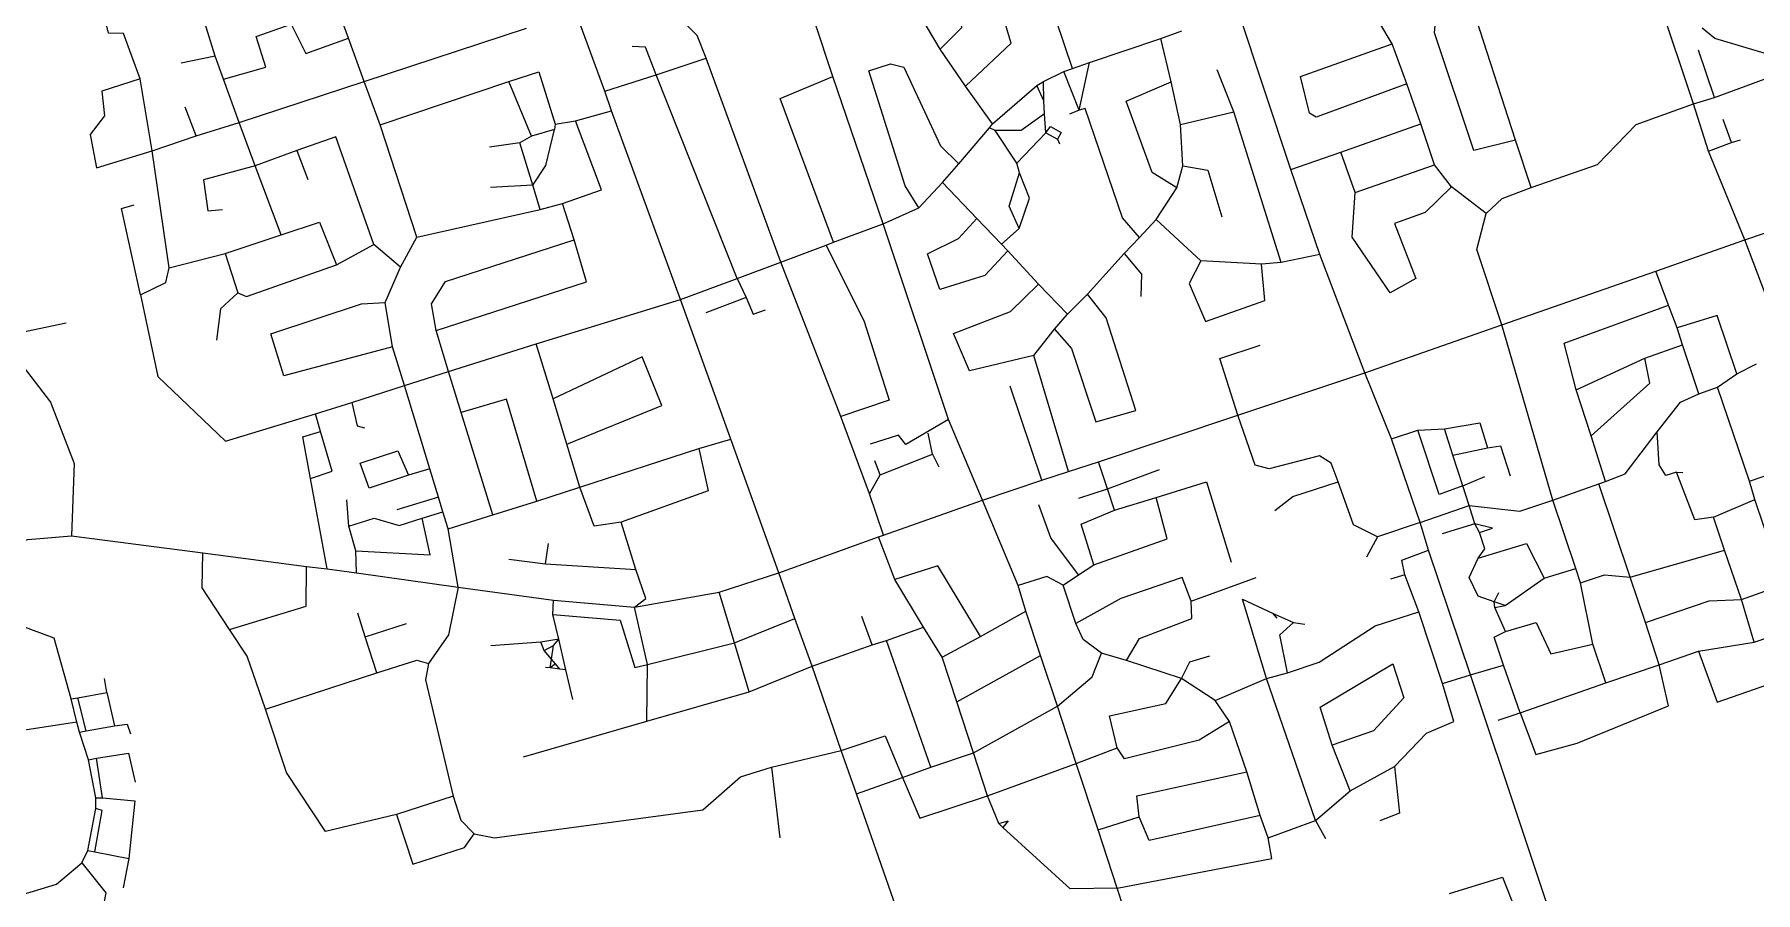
# Model space of a CAD drawing. Header units: metres. Extents: x 609554 to 651406, y 4826501 to 4857446.
# Drawn here: x 633423 to 636972, y 4847618 to 4849386 of the extents above; entities that cross this region are included whole.
import ezdxf

# ---------------------------------------------------------------- set-up
doc = ezdxf.new("R2010")
doc.units = ezdxf.units.M

msp = doc.modelspace()

# ---------------------------------------------------------------- linework, layer by layer
at = {"layer": 'ROADS'}
for points in [[(634808.4, 4849337.2), (634789.6, 4849383.9), (634702.1, 4849473.3), (634609.4, 4849453.6), (634500.5, 4849747.7), (634531.4, 4849826.2)], [(635563.8, 4849316.5), (635478.9, 4849566.6)], [(633641.5, 4849295.1), (633606.8, 4849388.5), (633576.1, 4849388.9), (633539.5, 4849537.3)], [(634071, 4849378.9), (634018.2, 4849522.9)], [(635343.2, 4849279.9), (635436.9, 4849368.6), (635401.6, 4849488), (635327.3, 4849463.7), (635334.8, 4849399.8), (635291, 4849356)], [(633795.7, 4849341.9), (633774.4, 4849410.5), (633797, 4849450.1)], [(636843.7, 4849243.1), (636773.7, 4849452.6)], [(634599.1, 4849269.4), (634538.8, 4849433.3)], [(635291, 4849356), (635242.5, 4849437.1)], [(636013.9, 4849108.1), (635905.7, 4849433.1)], [(636476.7, 4849168.5), (636391, 4849146.9), (636309.7, 4849389.5), (636315.1, 4849442.9)], [(636476.7, 4849168.5), (636396.9, 4849416.9)], [(633813.2, 4849294.2), (633900.6, 4849318.6), (633880.5, 4849381.8), (633952.4, 4849407.8), (633983.2, 4849347.3), (634071, 4849378.9)], [(634103.3, 4849289.4), (634071, 4849378.9)], [(634103.3, 4849289.4), (634437.6, 4849399.5)], [(635069.3, 4849300), (635032.3, 4849411.3)], [(635599, 4849328.8), (635745.9, 4849378.2)], [(635745.9, 4849378.2), (635789.2, 4849394)], [(635766.9, 4849288.6), (635745.9, 4849378.2)], [(636222.7, 4849366.9), (636197.2, 4849409.4)], [(637018, 4849304.4), (636996.5, 4849345.5), (636888, 4849378), (636861.8, 4849399.4)], [(634705.2, 4849303.4), (634683, 4849360.3), (634655.5, 4849361.5)], [(635343.2, 4849279.9), (635291, 4849356)], [(636253.2, 4849284.4), (636066, 4849216), (636052.1, 4849223.8), (636033.8, 4849299.4), (636222.7, 4849366.9)], [(636253.2, 4849284.4), (636222.7, 4849366.9)], [(636887.2, 4849256.2), (636854.6, 4849354.2)], [(633795.7, 4849341.9), (633725.6, 4849327.3)], [(633813.2, 4849294.2), (633795.7, 4849341.9)], [(634401.6, 4849289.3), (634463.2, 4849309), (634497.2, 4849201.7)], [(634705.2, 4849303.4), (634808.4, 4849337.2)], [(634962.2, 4848916.9), (634808.4, 4849337.2)], [(635246.9, 4849029.3), (635218.3, 4849074.6), (635143.6, 4849311.3), (635188.3, 4849326.1), (635216.2, 4849318.6), (635291.8, 4849157), (635329, 4849119.7)], [(635504, 4849289.2), (635546, 4849309.8)], [(635546, 4849309.8), (635563.8, 4849316.5)], [(635577.7, 4849230), (635546, 4849309.8)], [(635563.8, 4849316.5), (635599, 4849328.8)], [(635577.7, 4849230), (635599, 4849328.8)], [(635896.3, 4849227), (635862.1, 4849313.2)], [(633641.5, 4849295.1), (633562.2, 4849269.6), (633567.8, 4849218.7), (633538.3, 4849180.2), (633551.6, 4849111.4), (633666, 4849146.5)], [(633666, 4849146.5), (633641.5, 4849295.1)], [(633845.7, 4849204.8), (633813.2, 4849294.2)], [(633845.7, 4849204.8), (634103.3, 4849289.4)], [(634136.4, 4849200), (634103.3, 4849289.4)], [(634136.4, 4849200), (634401.6, 4849289.3)], [(634448.3, 4849176.4), (634401.6, 4849289.3)], [(634599.1, 4849269.4), (634705.2, 4849303.4)], [(634872.3, 4848883.1), (634705.2, 4849303.4)], [(635071, 4848958), (634960.6, 4849254), (635069.3, 4849300)], [(635173, 4848995.8), (635069.3, 4849300)], [(635398.8, 4849201.9), (635343.2, 4849279.9)], [(635398.8, 4849201.9), (635490.1, 4849280.9)], [(635490.1, 4849280.9), (635504, 4849289.2)], [(635504.6, 4849249.7), (635490.1, 4849280.9)], [(635504.6, 4849249.7), (635504, 4849289.2)], [(635778.7, 4849070.3), (635727.6, 4849101.9), (635674, 4849248.9), (635766.9, 4849288.6)], [(635786.4, 4849201), (635766.9, 4849288.6)], [(636281.6, 4849201.9), (636253.2, 4849284.4)], [(636887.2, 4849256.2), (637018, 4849304.4)], [(633756.8, 4849177.2), (633734, 4849236.8)], [(634613.4, 4849228.7), (634599.1, 4849269.4)], [(635506, 4849222.6), (635504.6, 4849249.7)], [(636509.2, 4849071), (636646, 4849118.5), (636725.9, 4849201), (636843.7, 4849243.1)], [(636843.7, 4849243.1), (636887.2, 4849256.2)], [(636875.1, 4849145.7), (636843.7, 4849243.1)], [(633756.8, 4849177.2), (633845.7, 4849204.8)], [(633878.2, 4849115.3), (633845.7, 4849204.8)], [(634211.8, 4848968.4), (634136.4, 4849200)], [(634497.2, 4849201.7), (634495.7, 4849190.6)], [(634497.2, 4849201.7), (634538.9, 4849208.3)], [(634512.2, 4849037.8), (634592.3, 4849066.3), (634538.9, 4849208.3)], [(634538.9, 4849208.3), (634613.4, 4849228.7)], [(634755.1, 4848840.2), (634613.4, 4849228.7)], [(635392.2, 4849193.7), (635398.8, 4849201.9)], [(635506, 4849222.6), (635457.9, 4849188.2), (635404.4, 4849188.4)], [(635508.5, 4849183.8), (635506, 4849222.6)], [(635577.7, 4849230), (635557.7, 4849222.2)], [(635701.7, 4848968.1), (635666.5, 4849008.7), (635589.9, 4849233.5), (635577.7, 4849230)], [(635786.4, 4849201), (635896.3, 4849227)], [(635791.4, 4849115.9), (635786.4, 4849201)], [(635994, 4848916.7), (635896.3, 4849227)], [(636116.8, 4849143.9), (636281.6, 4849201.9)], [(636309.8, 4849117.4), (636281.6, 4849201.9)], [(636922.4, 4849163.5), (636905.4, 4849211.3)], [(633666, 4849146.5), (633756.8, 4849177.2)], [(634123, 4848953.8), (634044.5, 4849175.4), (633964.4, 4849146.9)], [(634448.3, 4849176.4), (634424.1, 4849162.8)], [(634495.7, 4849190.6), (634448.3, 4849176.4)], [(634451, 4849075.6), (634477.7, 4849116.5), (634495.7, 4849190.6)], [(635329, 4849119.7), (635392.2, 4849193.7)], [(635404.4, 4849188.4), (635392.2, 4849193.7)], [(635449, 4849121), (635404.4, 4849188.4)], [(635449, 4849121), (635508.5, 4849183.8)], [(635508.5, 4849183.8), (635518.6, 4849196.5), (635540, 4849184.5), (635532.4, 4849170.5)], [(635508.5, 4849183.8), (635532.4, 4849170.5)], [(635532.4, 4849170.5), (635536.9, 4849160.8)], [(636509.2, 4849071), (636476.7, 4849168.5)], [(636922.4, 4849163.5), (636941, 4849169)], [(633700.9, 4848905.1), (633666, 4849146.5)], [(633964.4, 4849146.9), (633878.2, 4849115.3)], [(633964.4, 4849146.9), (633987.1, 4849087.3)], [(634424.1, 4849162.8), (634361.4, 4849153.8)], [(634451, 4849075.6), (634424.1, 4849162.8)], [(636013.9, 4849108.1), (636116.8, 4849143.9)], [(636146.7, 4849060.5), (636116.8, 4849143.9)], [(636875.1, 4849145.7), (636922.4, 4849163.5)], [(636949.5, 4848963), (636875.1, 4849145.7)], [(633878.2, 4849115.3), (633771.8, 4849086.4), (633781.2, 4849022.6), (633811.2, 4849025.6)], [(633932.2, 4848973.3), (633878.2, 4849115.3)], [(635295.7, 4849081.5), (635329, 4849119.7)], [(635453.4, 4848986.2), (635432.9, 4849032.5), (635454.6, 4849101)], [(635454.6, 4849101), (635449, 4849121)], [(635453.4, 4848986.2), (635475.1, 4849049), (635454.6, 4849101)], [(635778.7, 4849070.3), (635791.4, 4849115.9)], [(635791.4, 4849115.9), (635842.7, 4849106.8), (635871.2, 4849010.5)], [(636073.3, 4848933.1), (636013.9, 4849108.1)], [(636146.7, 4849060.5), (636309.8, 4849117.4)], [(636345.3, 4849072.1), (636309.8, 4849117.4)], [(634451, 4849075.6), (634364, 4849071.1)], [(634466.4, 4849025.7), (634451, 4849075.6)], [(635246.9, 4849029.3), (635295.7, 4849081.5)], [(635366.2, 4849007.3), (635295.7, 4849081.5)], [(635736.3, 4849005), (635778.7, 4849070.3)], [(636345.3, 4849072.1), (636290.6, 4849019.1), (636227.8, 4848996.9), (636271.8, 4848883.7), (636218.9, 4848853.8), (636140.3, 4848968.4), (636146.7, 4849060.5)], [(636416.6, 4849017.4), (636345.3, 4849072.1)], [(636416.6, 4849017.4), (636449.6, 4849048.1), (636509.2, 4849071)], [(636949.5, 4848963), (637320.7, 4849088.7)], [(633641.9, 4848850), (633603, 4849027.9), (633629.1, 4849035.1)], [(634211.8, 4848968.4), (634466.4, 4849025.7)], [(634466.4, 4849025.7), (634512.2, 4849037.8)], [(634536.5, 4848963.3), (634512.2, 4849037.8)], [(635173, 4848995.8), (635246.9, 4849029.3)], [(633932.2, 4848973.3), (634010.9, 4848999.7), (634046.4, 4848911.4)], [(635071, 4848958), (635173, 4848995.8)], [(635307.9, 4848592.8), (635173, 4848995.8)], [(635430.5, 4848940.5), (635382.6, 4848889.6), (635289.8, 4848860.9), (635264.9, 4848934.5), (635328.3, 4848965.6), (635366.2, 4849007.3)], [(635417, 4848954.5), (635366.2, 4849007.3)], [(635701.7, 4848968.1), (635736.3, 4849005)], [(635828, 4848919.7), (635736.3, 4849005)], [(636448.6, 4848787.6), (636397.4, 4848943), (636416.6, 4849017.4)], [(633816.5, 4848935.2), (633932.2, 4848973.3)], [(634046.4, 4848911.4), (634123, 4848953.8)], [(634177.8, 4848906.8), (634123, 4848953.8)], [(634177.8, 4848906.8), (634211.8, 4848968.4)], [(634252, 4848776.1), (634241.9, 4848830.9), (634270.6, 4848877.4), (634536.5, 4848963.3)], [(634252, 4848776.1), (634561.4, 4848876.7), (634536.5, 4848963.3)], [(634962.2, 4848916.9), (635055.8, 4848951.8)], [(635055.8, 4848951.8), (635071, 4848958)], [(635055.8, 4848951.8), (635134.3, 4848795.1), (635185.6, 4848633), (635085.7, 4848599.2)], [(635417, 4848954.5), (635453.4, 4848986.2)], [(635430.5, 4848940.5), (635417, 4848954.5)], [(635670.4, 4848934.7), (635701.7, 4848968.1)], [(636766.5, 4848898.7), (636949.5, 4848963)], [(637037.9, 4848731), (636949.5, 4848963)], [(633700.9, 4848905.1), (633816.5, 4848935.2)], [(633816.5, 4848935.2), (633842.9, 4848853.8)], [(634872.3, 4848883.1), (634962.2, 4848916.9)], [(635085.7, 4848599.2), (634962.2, 4848916.9)], [(635493.7, 4848871.6), (635430.5, 4848940.5)], [(635594.5, 4848851.4), (635670.4, 4848934.7)], [(635670.4, 4848934.7), (635705.8, 4848892.5), (635704.5, 4848846.3)], [(635828, 4848919.7), (635804.2, 4848873.3), (635837.7, 4848794.9), (635960.4, 4848838.1), (635953.2, 4848913)], [(635953.2, 4848913), (635828, 4848919.7)], [(635994, 4848916.7), (635953.2, 4848913)], [(636073.3, 4848933.1), (635994, 4848916.7)], [(636166.2, 4848688.8), (636073.3, 4848933.1)], [(633641.9, 4848850), (633694.1, 4848875), (633700.9, 4848905.1)], [(633842.9, 4848853.8), (633860.3, 4848846), (634046.4, 4848911.4)], [(634146.3, 4848834.2), (634177.8, 4848906.8)], [(634755.1, 4848840.2), (634872.3, 4848883.1)], [(634872.3, 4848883.1), (634891.1, 4848844.1)], [(636448.6, 4848787.6), (636766.5, 4848898.7)], [(636792.7, 4848828.5), (636766.5, 4848898.7)], [(633641.9, 4848850), (633678.1, 4848681.7), (633817.6, 4848548.2), (634002.7, 4848604.2)], [(633842.9, 4848853.8), (633807, 4848821), (633798.8, 4848756.3)], [(635483.6, 4848724.4), (635351.4, 4848693), (635318.5, 4848770.4), (635435.6, 4848815.6), (635493.7, 4848871.6)], [(635553.1, 4848809.7), (635493.7, 4848871.6)], [(635526.6, 4848779.2), (635561.8, 4848738.9), (635612, 4848587.8), (635694, 4848611.2), (635632.9, 4848802.1), (635594.5, 4848851.4)], [(635553.1, 4848809.7), (635594.5, 4848851.4)], [(634161.7, 4848742.4), (633937.3, 4848683.1), (633910.5, 4848769.2), (634097.6, 4848831.4), (634146.3, 4848834.2)], [(634161.7, 4848742.4), (634146.3, 4848834.2)], [(634458, 4848748.8), (634755.1, 4848840.2)], [(634859.5, 4848552.5), (634755.1, 4848840.2)], [(634891.1, 4848844.1), (634807.4, 4848812.7)], [(634891.1, 4848844.1), (634905.4, 4848810.1), (634930.8, 4848818.8)], [(635526.6, 4848779.2), (635553.1, 4848809.7)], [(636601.9, 4848653.7), (636577.1, 4848750.2), (636792.7, 4848828.5)], [(636810.4, 4848781.6), (636792.7, 4848828.5)], [(633368.3, 4848743), (633394.2, 4848772.4), (633489, 4848791.9)], [(634277.1, 4848691.5), (634252, 4848776.1)], [(635483.6, 4848724.4), (635526.6, 4848779.2)], [(636166.2, 4848688.8), (636448.6, 4848787.6)], [(636554.3, 4848426.7), (636448.6, 4848787.6)], [(636933.2, 4848686.7), (636892.8, 4848807.3), (636810.4, 4848781.6)], [(636821.6, 4848746.6), (636810.4, 4848781.6)], [(633368.3, 4848743), (633456.6, 4848628.5), (633505.5, 4848502.4), (633499.9, 4848352.8)], [(634186.2, 4848663), (634161.7, 4848742.4)], [(634277.1, 4848691.5), (634458, 4848748.8)], [(634492.9, 4848635.4), (634458, 4848748.8)], [(635904.5, 4848601.6), (635867.6, 4848718.5), (635950.6, 4848746)], [(636743.6, 4848719.2), (636821.6, 4848746.6)], [(636854.8, 4848645.7), (636821.6, 4848746.6)], [(634521.4, 4848542), (634716.6, 4848621.5), (634676.3, 4848721.8), (634492.9, 4848635.4)], [(635555.4, 4848485.5), (635483.6, 4848724.4)], [(636601.9, 4848653.7), (636743.6, 4848719.2)], [(636632.9, 4848558.9), (636753.9, 4848667.8), (636743.6, 4848719.2)], [(636933.2, 4848686.7), (636973.7, 4848707.3)], [(634186.2, 4848663), (634277.1, 4848691.5)], [(634303.3, 4848607), (634277.1, 4848691.5)], [(635904.5, 4848601.6), (636166.2, 4848688.8)], [(636221.2, 4848553.3), (636166.2, 4848688.8)], [(636893.4, 4848659.6), (636933.2, 4848686.7)], [(634077.5, 4848628.2), (634186.2, 4848663)], [(634238.9, 4848490.9), (634186.2, 4848663)], [(634459.1, 4848424.8), (634397, 4848634.7), (634303.3, 4848607)], [(634521.4, 4848542), (634492.9, 4848635.4)], [(635500.4, 4848467.6), (635435.4, 4848661.8)], [(636632.9, 4848558.9), (636601.9, 4848653.7)], [(636769.2, 4848567.6), (636817, 4848628.6), (636854.8, 4848645.7)], [(636854.8, 4848645.7), (636893.4, 4848659.6)], [(636959.3, 4848465.9), (636893.4, 4848659.6)], [(634002.7, 4848604.2), (634077.5, 4848628.2)], [(634013.5, 4848568.3), (634002.7, 4848604.2)], [(634077.5, 4848628.2), (634089, 4848580), (634103.7, 4848575.5)], [(634368.7, 4848396.2), (634303.3, 4848607)], [(635145.1, 4848439.6), (635085.7, 4848599.2)], [(635616.9, 4848505.7), (635904.5, 4848601.6)], [(636111.5, 4848464.3), (636096.8, 4848502.7), (636072.9, 4848517.8), (635969.4, 4848490.9), (635940.2, 4848498.9), (635904.5, 4848601.6)], [(633992.4, 4848471.2), (633976.7, 4848557.4), (634013.5, 4848568.3)], [(633992.4, 4848471.2), (634037.2, 4848486.1), (634013.5, 4848568.3)], [(635307.9, 4848592.8), (635220.3, 4848541.5), (635204.8, 4848560.6), (635146.2, 4848541.8)], [(635275.3, 4848521.2), (635266.2, 4848564.7)], [(635377.9, 4848426.5), (635307.9, 4848592.8)], [(636221.2, 4848553.3), (636275.4, 4848571)], [(636275.4, 4848571), (636330.9, 4848573.4)], [(636368.3, 4848456), (636319.4, 4848438.1), (636275.4, 4848571)], [(636330.9, 4848573.4), (636403.4, 4848586.1), (636419.6, 4848534.7)], [(636348.1, 4848519.5), (636330.9, 4848573.4)], [(636662.8, 4848465.4), (636703.2, 4848481.2), (636769.2, 4848567.6)], [(636809, 4848484), (636787.2, 4848477.4), (636772.9, 4848499.5), (636769.2, 4848567.6)], [(634194.9, 4848478), (634113.6, 4848451.3), (634095.1, 4848502.7), (634172.4, 4848528.1), (634194.9, 4848478)], [(634547.8, 4848453.4), (634521.4, 4848542)], [(634547.8, 4848453.4), (634793.1, 4848532.9)], [(634793.1, 4848532.9), (634812.2, 4848446.2), (634633.1, 4848381)], [(634793.1, 4848532.9), (634859.5, 4848552.5)], [(634958, 4848276.8), (634859.5, 4848552.5)], [(636280.6, 4848380.9), (636221.2, 4848553.3)], [(636348.1, 4848519.5), (636419.6, 4848534.7)], [(636419.6, 4848534.7), (636445.8, 4848538.7), (636466.1, 4848476.9)], [(636662.8, 4848465.4), (636632.9, 4848558.9)], [(634238.9, 4848490.9), (634194.9, 4848478)], [(634256.2, 4848432.6), (634238.9, 4848490.9)], [(635166.8, 4848479), (635155.8, 4848507.8)], [(635166.8, 4848479), (635275.3, 4848521.2)], [(635275.3, 4848521.2), (635288.2, 4848495.4)], [(635555.4, 4848485.5), (635616.9, 4848505.7)], [(635635.6, 4848450.3), (635616.9, 4848505.7)], [(636368.3, 4848456), (636348.1, 4848519.5)], [(636959.3, 4848465.9), (637044.3, 4848494.6)], [(634027, 4848285.4), (633992.4, 4848471.2)], [(635145.1, 4848439.6), (635166.8, 4848479)], [(635377.9, 4848426.5), (635500.4, 4848467.6)], [(635500.4, 4848467.6), (635555.4, 4848485.5)], [(635635.6, 4848450.3), (635742.8, 4848490)], [(635736, 4848432.1), (635840, 4848464.6), (635891.1, 4848299.1)], [(635981, 4848405.2), (636017.9, 4848434.2), (636111.5, 4848464.3)], [(636192.3, 4848350.8), (636142.7, 4848375.5), (636111.5, 4848464.3)], [(636368.3, 4848456), (636413.9, 4848475.1)], [(636381.2, 4848415.7), (636368.3, 4848456)], [(636554.3, 4848426.7), (636648.8, 4848460.2)], [(636648.8, 4848460.2), (636662.8, 4848465.4)], [(636713.4, 4848267.7), (636648.8, 4848460.2)], [(636809, 4848484), (636821.7, 4848483.6)], [(636885.3, 4848391.8), (636846.9, 4848386.1), (636809, 4848484)], [(636970.6, 4848428), (636959.3, 4848465.9)], [(634071.7, 4848372.8), (634067.3, 4848427.4)], [(634256.2, 4848432.6), (634170.7, 4848406.8)], [(634265.4, 4848402.3), (634256.2, 4848432.6)], [(634368.7, 4848396.2), (634459.1, 4848424.8)], [(634459.1, 4848424.8), (634547.8, 4848453.4)], [(634633.1, 4848381), (634577.1, 4848373), (634547.8, 4848453.4)], [(635173.9, 4848354.8), (635145.1, 4848439.6)], [(635173.9, 4848354.8), (635377.9, 4848426.5)], [(635451.3, 4848251), (635377.9, 4848426.5)], [(635576.7, 4848431), (635635.6, 4848450.3)], [(635607.8, 4848293.7), (635758.9, 4848346.8), (635736, 4848432.1)], [(635650.2, 4848405.8), (635635.6, 4848450.3)], [(635650.2, 4848405.8), (635736, 4848432.1)], [(636381.2, 4848415.7), (636485.9, 4848404.3), (636554.3, 4848426.7)], [(636601.2, 4848285.5), (636554.3, 4848426.7)], [(636885.3, 4848391.8), (636970.6, 4848428)], [(636942.9, 4848221.7), (637029.4, 4848252.6), (636970.6, 4848428)], [(634071.7, 4848372.8), (634124, 4848389.7), (634175.5, 4848374.7), (634222.8, 4848389.5)], [(634086.3, 4848322.1), (634239.4, 4848313.8), (634222.8, 4848389.5)], [(634222.8, 4848389.5), (634265.4, 4848402.3)], [(634276.4, 4848367.5), (634265.4, 4848402.3)], [(634276.4, 4848367.5), (634368.7, 4848396.2)], [(635575.7, 4848272.5), (635519.1, 4848349.2), (635494.4, 4848417.1)], [(635607.8, 4848293.7), (635581.3, 4848377.3), (635650.2, 4848405.8)], [(636280.6, 4848380.9), (636381.2, 4848415.7)], [(636393.2, 4848378), (636381.2, 4848415.7)], [(636908.2, 4848323.9), (636885.3, 4848391.8)], [(633290.3, 4848308.8), (633410, 4848345.6), (633499.9, 4848352.8)], [(633499.9, 4848352.8), (633770.8, 4848318.2)], [(634086.3, 4848322.1), (634071.7, 4848372.8)], [(634296.8, 4848247.4), (634276.4, 4848367.5)], [(634663.4, 4848283.5), (634633.1, 4848381)], [(634958, 4848276.8), (635163.8, 4848351)], [(635163.8, 4848351), (635173.9, 4848354.8)], [(635197.4, 4848263.3), (635163.8, 4848351)], [(636192.3, 4848350.8), (636169.7, 4848308.9)], [(636280.6, 4848380.9), (636192.3, 4848350.8)], [(636297.8, 4848323.5), (636280.6, 4848380.9)], [(636393.2, 4848378), (636325.6, 4848357.1)], [(636403.1, 4848359.8), (636393.2, 4848378)], [(636403.1, 4848359.8), (636429.9, 4848368.6), (636393.2, 4848378)], [(636399.7, 4848307.1), (636413.7, 4848326.3), (636403.1, 4848359.8)], [(633825.5, 4848160.2), (633769.4, 4848246.3), (633770.8, 4848318.2)], [(633770.8, 4848318.2), (633984, 4848290.1)], [(634087.1, 4848277.1), (634086.3, 4848322.1)], [(634476.8, 4848295.1), (634483.1, 4848337.4)], [(636248.7, 4848272.8), (636242.7, 4848303.2), (636297.8, 4848323.5)], [(636384.1, 4848066.4), (636297.8, 4848323.5)], [(636399.7, 4848307.1), (636499.8, 4848337.4), (636536, 4848265.9)], [(636713.4, 4848267.7), (636908.2, 4848323.9)], [(636942.9, 4848221.7), (636908.2, 4848323.9)], [(633825.5, 4848160.2), (633983.8, 4848207.9), (633984, 4848290.1)], [(633984, 4848290.1), (634027, 4848285.4)], [(634027, 4848285.4), (634087.1, 4848277.1)], [(634401.2, 4848304.8), (634476.8, 4848295.1)], [(634476.8, 4848295.1), (634663.4, 4848283.5)], [(634660.7, 4848206.3), (634684, 4848223.7), (634663.4, 4848283.5)], [(635373.7, 4848145.5), (635286.3, 4848291.1), (635197.4, 4848263.3)], [(635575.7, 4848272.5), (635607.8, 4848293.7)], [(636433.2, 4848217.2), (636400.2, 4848229), (636381.5, 4848267.5), (636399.7, 4848307.1)], [(636536, 4848265.9), (636601.2, 4848285.5)], [(636611, 4848256.3), (636601.2, 4848285.5)], [(634087.1, 4848277.1), (634296.8, 4848247.4)], [(634296.8, 4848247.4), (634277.2, 4848148.8), (634235.7, 4848090)], [(634296.8, 4848247.4), (634493.6, 4848220.3)], [(634835.1, 4848237), (634958, 4848276.8)], [(634990.9, 4848182.9), (634958, 4848276.8)], [(635256.3, 4848165), (635197.4, 4848263.3)], [(635544.1, 4848251.6), (635510.8, 4848269.6), (635451.3, 4848251)], [(635467.5, 4848197.8), (635451.3, 4848251)], [(635544.1, 4848251.6), (635575.7, 4848272.5)], [(635570.8, 4848172.2), (635544.1, 4848251.6)], [(635808, 4848218.3), (635789.7, 4848267.6), (635663.1, 4848223.8), (635570.8, 4848172.2)], [(635808, 4848218.3), (635942.1, 4848267.4)], [(636248.7, 4848272.8), (636219.2, 4848264.1)], [(636277.5, 4848196.8), (636248.7, 4848272.8)], [(636455.7, 4848209.3), (636536, 4848265.9)], [(636611, 4848256.3), (636660.5, 4848272.5), (636713.4, 4848267.7)], [(636636.1, 4848130.2), (636611, 4848256.3)], [(636744.9, 4848174.2), (636713.4, 4848267.7)], [(633499.4, 4848016.9), (633463.8, 4848142.5), (633368.2, 4848178.3), (633321.3, 4848218.1)], [(634492.2, 4848191), (634493.6, 4848220.3)], [(634493.6, 4848220.3), (634660.7, 4848206.3)], [(634660.7, 4848206.3), (634835.1, 4848237)], [(634866.6, 4848132.9), (634835.1, 4848237)], [(635675, 4848096.3), (635702, 4848141.5), (635809.8, 4848182.9), (635808, 4848218.3)], [(635963.9, 4848059.4), (635914.1, 4848222.7), (635976.1, 4848193.8)], [(636433.2, 4848217.2), (636442.7, 4848236.2)], [(636434.4, 4848205.5), (636433.2, 4848217.2)], [(636455.7, 4848209.3), (636433.2, 4848217.2)], [(636434.4, 4848205.5), (636455.7, 4848209.3)], [(636744.9, 4848174.2), (636876.2, 4848219), (636942.9, 4848221.7)], [(636969.4, 4848134.2), (636942.9, 4848221.7)], [(634105.6, 4848144.8), (634090.1, 4848194.1)], [(634105.6, 4848144.8), (634190.7, 4848172.4)], [(634504.4, 4848140.2), (634492.2, 4848191)], [(634492.2, 4848191), (634630.8, 4848179.5), (634661.1, 4848081.7), (634687.6, 4848088.3)], [(634687.6, 4848088.3), (634660.7, 4848206.3)], [(634866.6, 4848132.9), (634990.9, 4848182.9)], [(635026.8, 4848084.5), (634990.9, 4848182.9)], [(635150.3, 4848128.6), (635129.4, 4848186.8)], [(635373.7, 4848145.5), (635467.5, 4848197.8)], [(635497.6, 4848106.5), (635467.5, 4848197.8)], [(635623.4, 4848111.5), (635585.6, 4848139.8), (635570.8, 4848172.2)], [(635976.1, 4848193.8), (636019.5, 4848174.8)], [(635976.1, 4848193.8), (635984.7, 4848183.6)], [(636006.8, 4848070.5), (635991.3, 4848149.1), (636019.5, 4848174.8)], [(636006.8, 4848070.5), (636072.5, 4848092.5), (636187.9, 4848167.4), (636277.5, 4848196.8)], [(636019.5, 4848174.8), (636042.4, 4848171.2)], [(636326.6, 4848048.8), (636277.5, 4848196.8)], [(636456.2, 4848156.1), (636434.4, 4848205.5)], [(636456.2, 4848156.1), (636519.7, 4848174.4), (636549.9, 4848110.1), (636636.1, 4848130.2)], [(636773.1, 4848087.4), (636744.9, 4848174.2)], [(636854.3, 4848115.2), (636892.9, 4848010.4), (637169.1, 4848106.7), (637144.3, 4848193.6)], [(636969.4, 4848134.2), (637144.3, 4848193.6)], [(633900.1, 4847996), (633862, 4848105), (633825.5, 4848160.2)], [(634129.4, 4848071), (634105.6, 4848144.8)], [(634504.4, 4848140.2), (634467.5, 4848133.8)], [(634493.9, 4848127.1), (634504.4, 4848140.2)], [(634519.3, 4848076.7), (634504.4, 4848140.2)], [(635150.3, 4848128.6), (635180.3, 4848137.3)], [(635180.3, 4848137.3), (635256.3, 4848165)], [(635271.5, 4847876.5), (635180.3, 4848137.3)], [(635294.7, 4848103.3), (635256.3, 4848165)], [(635294.7, 4848103.3), (635373.7, 4848145.5)], [(636452.1, 4848086.4), (636433.1, 4848144.2), (636456.2, 4848156.1)], [(634467.5, 4848133.8), (634364.1, 4848126.4)], [(634474.4, 4848116.9), (634467.5, 4848133.8)], [(634474.4, 4848116.9), (634493.9, 4848127.1)], [(634489.5, 4848099.2), (634474.4, 4848116.9)], [(634489.5, 4848099.2), (634493.9, 4848127.1)], [(634687.6, 4848088.3), (634866.6, 4848132.9)], [(634897.3, 4848031.4), (634866.6, 4848132.9)], [(635026.8, 4848084.5), (635150.3, 4848128.6)], [(635325.4, 4848011.2), (635294.7, 4848103.3)], [(635325.4, 4848011.2), (635497.6, 4848106.5)], [(635532.4, 4848002.4), (635497.6, 4848106.5)], [(635532.4, 4848002.4), (635604.4, 4848062.8), (635623.4, 4848111.5)], [(635675, 4848096.3), (635623.4, 4848111.5)], [(635788.7, 4848059), (635805.7, 4848093.2), (635846.5, 4848105.9)], [(636663.4, 4848050.3), (636636.1, 4848130.2)], [(636773.1, 4848087.4), (636854.3, 4848115.2)], [(636854.3, 4848115.2), (636969.4, 4848134.2)], [(633900.1, 4847996), (634129.4, 4848071)], [(634129.4, 4848071), (634212, 4848096.8), (634235.7, 4848090)], [(634235.7, 4848090), (634229.7, 4848056.3), (634286.6, 4847816.9)], [(634486.9, 4848081), (634477, 4848082)], [(634486.9, 4848081), (634489.5, 4848099.2)], [(634497.4, 4848089.7), (634486.9, 4848081)], [(634506.6, 4848078.5), (634486.9, 4848081)], [(634497.4, 4848089.7), (634489.5, 4848099.2)], [(634506.6, 4848078.5), (634497.4, 4848089.7)], [(634519.3, 4848076.7), (634506.6, 4848078.5)], [(634533.7, 4848015.9), (634519.3, 4848076.7)], [(634685.8, 4847971.4), (634687.6, 4848088.3)], [(634897.3, 4848031.4), (635026.8, 4848084.5)], [(635086.7, 4847910.7), (635026.8, 4848084.5)], [(635788.7, 4848059), (635675, 4848096.3)], [(635963.9, 4848059.4), (636006.8, 4848070.5)], [(636098.8, 4847921.9), (636074.1, 4848000.2), (636224.3, 4848089.3), (636246.7, 4848019.1), (636183.9, 4847951.1), (636098.8, 4847921.9)], [(636326.6, 4848048.8), (636384.1, 4848066.4)], [(636384.1, 4848066.4), (636452.1, 4848086.4)], [(636601.3, 4847416.6), (636384.1, 4848066.4)], [(636486.3, 4847988.7), (636452.1, 4848086.4)], [(636486.3, 4847988.7), (636518.8, 4847902.8), (636604.1, 4847925.9), (636792.2, 4848002.8), (636773.1, 4848087.4)], [(636663.4, 4848050.3), (636773.1, 4848087.4)], [(633512.6, 4848019.3), (633572.6, 4848030.3)], [(633572.6, 4848030.3), (633567.8, 4848059.3)], [(633572.6, 4848030.3), (633588.8, 4847961.9)], [(634685.8, 4847971.4), (634897.3, 4848031.4)], [(635655.4, 4847916.2), (635640.2, 4847982.3), (635756.1, 4848007.6), (635788.7, 4848059)], [(635857.8, 4848013.7), (635788.7, 4848059)], [(635857.8, 4848013.7), (635963.9, 4848059.4)], [(636064.3, 4847766.4), (635963.9, 4848059.4)], [(636227.3, 4847877.7), (636293.3, 4847946.4), (636349.7, 4847970.6), (636326.6, 4848048.8)], [(636486.3, 4847988.7), (636663.4, 4848050.3)], [(633499.4, 4848016.9), (633512.6, 4848019.3)], [(633510.6, 4847969.3), (633499.4, 4848016.9)], [(633529.9, 4847951.2), (633512.6, 4848019.3)], [(634169.8, 4847779.2), (634023.4, 4847744.1), (633943.2, 4847865.3), (633900.1, 4847996)], [(635359.5, 4847905.7), (635325.4, 4848011.2)], [(635359.5, 4847905.7), (635532.4, 4848002.4)], [(635571.4, 4847884.3), (635532.4, 4848002.4)], [(635887.1, 4847970.3), (635857.8, 4848013.7)], [(633510.6, 4847969.3), (633389.7, 4847950.6)], [(633516.4, 4847948.7), (633510.6, 4847969.3)], [(633529.9, 4847951.2), (633588.8, 4847961.9)], [(633588.8, 4847961.9), (633614.9, 4847965.1), (633621.2, 4847944.8)], [(634431.5, 4847897.8), (634685.8, 4847971.4)], [(635887.1, 4847970.3), (635824.8, 4847931.9), (635670.5, 4847893.6), (635655.4, 4847916.2)], [(635922.9, 4847866.7), (635887.1, 4847970.3)], [(636441.5, 4847973.5), (636486.3, 4847988.7)], [(633516.4, 4847948.7), (633529.9, 4847951.2)], [(633535.2, 4847891.3), (633516.4, 4847948.7)], [(635086.7, 4847910.7), (635177.3, 4847941), (635212.8, 4847855.2)], [(633535.2, 4847891.3), (633551.5, 4847894.8)], [(633549.8, 4847813.2), (633535.2, 4847891.3)], [(633551.5, 4847894.8), (633617.2, 4847905), (633631.2, 4847845.2)], [(633564, 4847813.1), (633551.5, 4847894.8)], [(634943.2, 4847876.2), (635086.7, 4847910.7)], [(635118.3, 4847821.6), (635086.7, 4847910.7)], [(635271.5, 4847876.5), (635359.5, 4847905.7)], [(635388.2, 4847817.6), (635359.5, 4847905.7)], [(635571.4, 4847884.3), (635655.4, 4847916.2)], [(636136.3, 4847827.9), (636098.8, 4847921.9)], [(634329.8, 4847739.1), (634371.9, 4847730.8), (634801.6, 4847788.5), (634878.8, 4847856.2), (634943.2, 4847876.2)], [(634943.2, 4847876.2), (634960.3, 4847730.5)], [(635118.3, 4847821.6), (635212.8, 4847855.2)], [(635212.8, 4847855.2), (635271.5, 4847876.5)], [(635212.8, 4847855.2), (635248.8, 4847771.3), (635388.2, 4847817.6)], [(635388.2, 4847817.6), (635571.4, 4847884.3)], [(635616.4, 4847747.5), (635571.4, 4847884.3)], [(635701.1, 4847773.9), (635696.4, 4847817.1), (635922.9, 4847866.7)], [(635950.7, 4847776.7), (635922.9, 4847866.7)], [(636136.3, 4847827.9), (636227.3, 4847877.7)], [(636227.3, 4847877.7), (636237.7, 4847781.4), (636197, 4847765.6)], [(634286.6, 4847816.9), (634169.8, 4847779.2)], [(634286.6, 4847816.9), (634302.5, 4847767), (634329.8, 4847739.1)], [(635372.7, 4847093.1), (635118.3, 4847821.6)], [(635412, 4847760.6), (635388.2, 4847817.6)], [(636064.3, 4847766.4), (636136.3, 4847827.9)], [(633533.7, 4847704.7), (633549.9, 4847791.5)], [(633548.1, 4847701.9), (633562.8, 4847787.4), (633549.9, 4847791.5)], [(633549.8, 4847813.2), (633564, 4847813.1)], [(633549.9, 4847791.5), (633549.8, 4847813.2)], [(633564, 4847813.1), (633630.6, 4847807.1), (633618.3, 4847687.9)], [(634169.8, 4847779.2), (634203.5, 4847676.5), (634310.1, 4847710.6), (634329.8, 4847739.1)], [(635412, 4847760.6), (635431.2, 4847766.1), (635420.2, 4847752.1)], [(635420.2, 4847752.1), (635412, 4847760.6)], [(635656, 4847627.4), (635558.6, 4847626), (635420.2, 4847752.1)], [(635616.4, 4847747.5), (635701.1, 4847773.9)], [(635656, 4847627.4), (635616.4, 4847747.5)], [(635950.7, 4847776.7), (635721.5, 4847725), (635701.1, 4847773.9)], [(635966.8, 4847730.6), (635950.7, 4847776.7)], [(635966.8, 4847730.6), (636064.3, 4847766.4)], [(636064.3, 4847766.4), (636085.3, 4847729.1)], [(635656, 4847627.4), (635974.8, 4847688), (635966.8, 4847730.6)], [(633348.5, 4847599), (633469.1, 4847635.2), (633521.3, 4847679.3)], [(633521.3, 4847679.3), (633533.7, 4847704.7)], [(633521.3, 4847679.3), (633570.6, 4847617.8), (633563, 4847578.6)], [(633533.7, 4847704.7), (633548.1, 4847701.9)], [(633548.1, 4847701.9), (633618.3, 4847687.9)], [(633618.3, 4847687.9), (633606, 4847627.8)], [(636340.7, 4847616.2), (636450.3, 4847649.7), (636499.1, 4847526.4)], [(635669, 4847587.2), (635656, 4847627.4)]]:
    msp.add_lwpolyline(points, dxfattribs=at)

doc.saveas('drawing.dxf')
